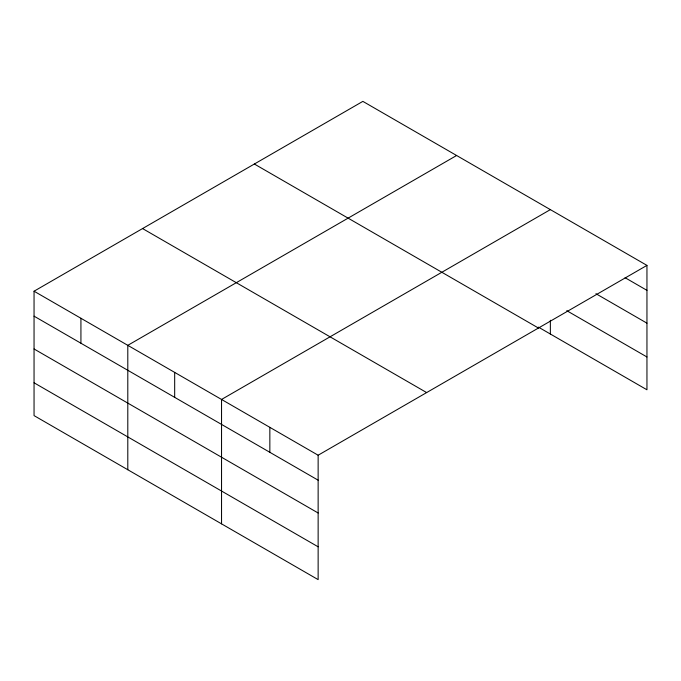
<?xml version="1.0" encoding="UTF-8"?>
<svg xmlns="http://www.w3.org/2000/svg" width="681" height="681" viewBox="0 0 681 681"><rect width="100%" height="100%" fill="white"/><g stroke="black" fill="none" stroke-linecap="round" stroke-linejoin="round"><path stroke-width="1.02" d="M646.95 265.386L362.862 101.375L34.05 291.213L34.05 415.614L318.138 579.625L318.138 455.223L646.95 265.386L646.95 389.787L538.416 327.127M456.61 155.498L127.798 345.335L127.798 469.737M550.359 209.62L221.546 399.458L221.546 523.859M625.081 277.712L646.95 290.344M595.918 293.698L646.95 323.16M566.762 310.672L646.95 356.972M254.353 164.019L538.441 328.038M142.559 228.561L426.646 392.579M34.05 291.213L318.138 455.223M34.05 316.163L318.138 480.182M34.05 348.978L318.138 512.997M34.05 382.79L318.138 546.809M550.359 320.266L550.359 334.022M269.846 427.345L269.846 452.295M174.676 372.396L174.676 397.355M80.928 318.274L80.928 343.224"/></g></svg>
